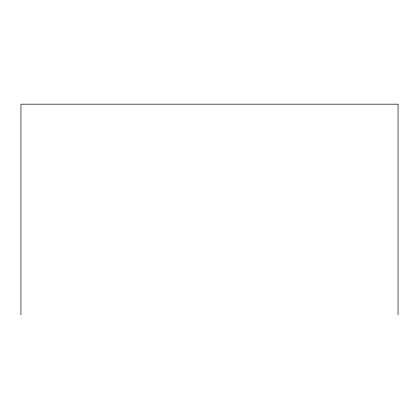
<?xml version="1.0" encoding="UTF-8"?>
<svg xmlns="http://www.w3.org/2000/svg" width="419" height="419" viewBox="0 0 419 419"><rect width="100%" height="100%" fill="white"/><g stroke="black" fill="none" stroke-linecap="round" stroke-linejoin="round"><path stroke-width="0.63" d="M398.05 314.821L398.05 104.179L20.95 104.179L20.95 314.821"/></g></svg>
